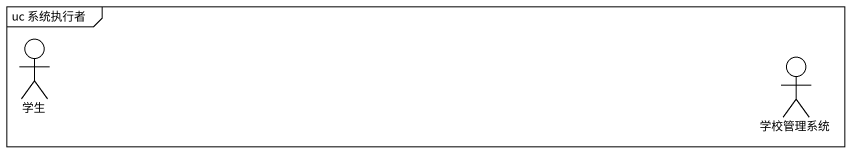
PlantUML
@startuml
mainframe uc 系统执行者
actor 学生
actor 学校管理系统
@enduml
